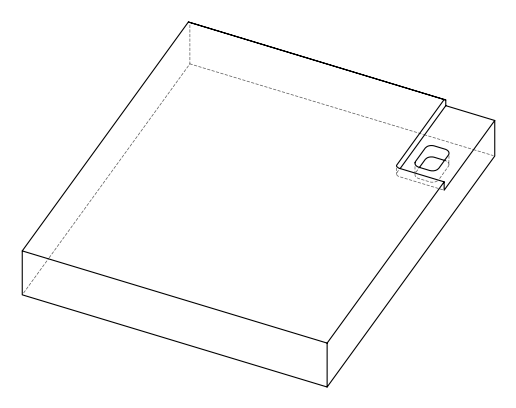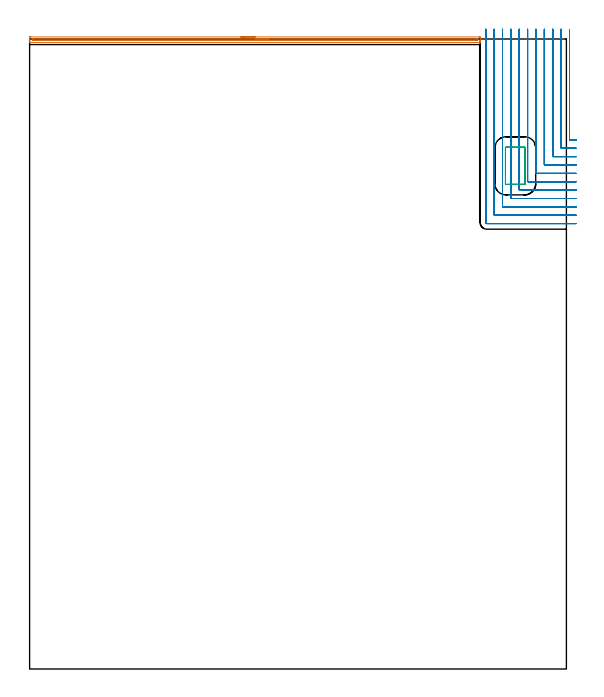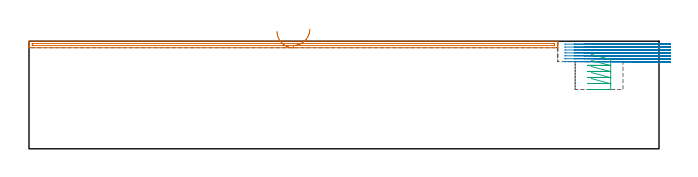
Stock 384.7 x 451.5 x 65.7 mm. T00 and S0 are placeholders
(PLAN: 3 operations, 2 tool changes, 30.9 min)
(1 AREA_MILL | FG_CHAMFER_SURFACE | UGT0205_001 | 5.33 min | 2605 mm3)
(2 MILL_CORNER_NOTCH_RECTANGULAR | CORNER_NOTCH_RECTANGULAR | UGT0201_007 | Follow Part, ap 2, ae 75% | 24.22 min | 105217 mm3)
(3 MILL_RECTANGULAR_POCKET | POCKET_RECTANGULAR_STRAIGHT | UGT0201_133 | Follow Part, ap 3.75, ae 75% | 1.35 min | 19744 mm3)
(TOOL UGT0205_001 | Chamfer Mill 20 x 3 x 45 deg. | D20 FL50 Z2)
(TOOL UGT0201_007 | End Mill 8 mm | D8 FL19 Z4)
(TOOL UGT0201_133 | Carbide End Mill 15.0 | D15 FL30 Z4)
(OP 1 AREA_MILL)
G17 G21 G94 G90
T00 M6
G54
G17 G0 G90 X151.45 Y453. S1061 M3
G43 Z75.7 H0
Z71.7
G94 G1 X151.488 Z70.828 F250.
X151.602 Z69.963
X151.791 Z69.112
X152.053 Z68.28
X152.387 Z67.474
X152.79 Z66.7
X153.258 Z65.964
X153.79 Z65.272
X154.379 Z64.629
X155.022 Z64.04
X155.714 Z63.508
X156.45 Z63.04
X157.224 Z62.637
X158.03 Z62.303
X158.862 Z62.041
X159.714 Z61.852
X160.578 Z61.738
X161.45 Z61.7
X322.28
X322.55 Y452.998
X322.89 Y452.993 Z61.702
X322.9 Y452.736 Z61.959
Y452.47 Z62.225
Y451.868 Z62.826
Y451.337 Z63.36
Y451. Z63.696
Y450.469 Z64.227
Y450.132 Z64.563
Y449.458 Z65.241
Y449.205 Z65.495
X322.898 Y449.101 Z65.591
X322.89 Y449.003 Z65.688
X322.727 Y449. Z65.7
X0.173
X0.01 Y449.003 Z65.688
X0.002 Y449.101 Z65.591
X0. Y449.205 Z65.495
Y449.458 Z65.241
Y450.132 Z64.563
Y451.337 Z63.36
Y451.868 Z62.826
Y452.471 Z62.225
X0.003 Y452.736 Z61.959
X0.01 Y452.994 Z61.702
X0.35 Y452.998 Z61.7
X0.62 Y453.
X161.45
Y451.586 Z63.114
X320.493 Y451.585 Z63.115
X320.785 Y451.584 Z63.116
X320.857 Y451.581 Z63.119
X320.887 Y451.579 Z63.121
X320.89 Y451.564 Z63.136
X320.897 Y451.475 Z63.225
X320.899 Y451. Z63.7
X320.898 Y450.606 Z64.094
X320.893 Y450.473 Z64.227
X320.89 Y450.429 Z64.271
X320.867 Y450.421 Z64.279
X320.794 Y450.419 Z64.281
X320.493 Y450.416 Z64.284
X320.202 Y450.415 Z64.285
X319.599 Y450.414 Z64.286
X2.407 Y450.415 Z64.285
X2.115 Y450.416 Z64.284
X2.043 Y450.419 Z64.281
X2.013 Y450.421 Z64.279
X2.01 Y450.436 Z64.264
X2.003 Y450.525 Z64.175
X2.001 Y451. Z63.7
X2.002 Y451.394 Z63.306
X2.007 Y451.527 Z63.173
X2.01 Y451.571 Z63.129
X2.033 Y451.579 Z63.121
X2.106 Y451.581 Z63.119
X2.407 Y451.584 Z63.116
X2.698 Y451.586 Z63.114
X3.301
X161.45
X162.322 Z63.152
X163.186 Z63.266
X164.038 Z63.455
X164.87 Z63.717
X165.676 Z64.051
X166.45 Z64.454
X167.186 Z64.923
X167.878 Z65.454
X168.521 Z66.043
X169.11 Z66.686
X169.642 Z67.378
X170.11 Z68.114
X170.513 Z68.888
X170.847 Z69.694
X171.109 Z70.526
X171.298 Z71.378
X171.412 Z72.243
X171.45 Z73.114
G0 Z75.7
M5
M2
(OP 2 MILL_CORNER_NOTCH_RECTANGULAR)
G17 G21 G94 G90
T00 M6
G54
G17 G0 G90 X386.9 Y457.841 S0 M3
G43 Z75.7 H0
Z63.914
G94 G1 Y454.841 F250.
Y379.595 F500.
G3 X387.295 Y379.2 R0.4
G1 X388.7
X391.7 F250.
G0 Z75.7
X380.9 Y458.5
Z63.914
G1 Y455.5
Y373.595 F500.
G3 X381.295 Y373.2 R0.4
G1 X388.7
X391.7 F250.
G0 Z75.7
X374.9 Y458.5
Z63.914
G1 Y455.5
Y367.595 F500.
G3 X375.295 Y367.2 R0.4
G1 X388.7
X391.7 F250.
G0 Z75.7
X368.9 Y458.5
Z63.914
G1 Y455.5
Y361.596 F500.
G3 X369.296 Y361.2 R0.4
G1 X388.7
X391.7 F250.
G0 Z75.7
X362.9 Y458.5
Z63.914
G1 Y455.5
Y355.596 F500.
G3 X363.296 Y355.2 R0.4
G1 X388.7
X391.7 F250.
G0 Z75.7
X356.9 Y458.5
Z63.914
G1 Y455.5
Y349.596 F500.
G3 X357.296 Y349.2 R0.4
G1 X388.7
X391.7 F250.
G0 Z75.7
X350.9 Y458.5
Z63.914
G1 Y455.5
Y343.596 F500.
G3 X351.296 Y343.2 R0.4
G1 X388.7
X391.7 F250.
G0 Z75.7
X344.9 Y458.5
Z63.914
G1 Y455.5
Y337.596 F500.
G3 X345.296 Y337.2 R0.4
G1 X388.7
X391.7 F250.
G0 Z75.7
X338.9 Y458.5
Z63.914
G1 Y455.5
Y331.597 F500.
G3 X339.297 Y331.2 R0.4
G1 X388.7
X391.7 F250.
G0 Z75.7
X332.9 Y458.5
Z63.914
G1 Y455.5
Y325.597 F500.
G3 X333.297 Y325.2 R0.4
G1 X388.7
X391.7 F250.
G0 Z75.7
X326.9 Y458.5
Z63.914
G1 Y455.5
Y320. F500.
G3 X327.7 Y319.2 R0.8
G1 X388.7
X391.7 F250.
G0 Z75.7
X386.9 Y457.841
Z62.129
G1 Y454.841
Y379.595 F500.
G3 X387.295 Y379.2 R0.4
G1 X388.7
X391.7 F250.
G0 Z75.7
X380.9 Y458.5
Z62.129
G1 Y455.5
Y373.595 F500.
G3 X381.295 Y373.2 R0.4
G1 X388.7
X391.7 F250.
G0 Z75.7
X374.9 Y458.5
Z62.129
G1 Y455.5
Y367.595 F500.
G3 X375.295 Y367.2 R0.4
G1 X388.7
X391.7 F250.
G0 Z75.7
X368.9 Y458.5
Z62.129
G1 Y455.5
Y361.596 F500.
G3 X369.296 Y361.2 R0.4
G1 X388.7
X391.7 F250.
G0 Z75.7
X362.9 Y458.5
Z62.129
G1 Y455.5
Y355.596 F500.
G3 X363.296 Y355.2 R0.4
G1 X388.7
X391.7 F250.
G0 Z75.7
X356.9 Y458.5
Z62.129
G1 Y455.5
Y349.596 F500.
G3 X357.296 Y349.2 R0.4
G1 X388.7
X391.7 F250.
G0 Z75.7
X350.9 Y458.5
Z62.129
G1 Y455.5
Y343.596 F500.
G3 X351.296 Y343.2 R0.4
G1 X388.7
X391.7 F250.
G0 Z75.7
X344.9 Y458.5
Z62.129
G1 Y455.5
Y337.596 F500.
G3 X345.296 Y337.2 R0.4
G1 X388.7
X391.7 F250.
G0 Z75.7
X338.9 Y458.5
Z62.129
G1 Y455.5
Y331.597 F500.
G3 X339.297 Y331.2 R0.4
G1 X388.7
X391.7 F250.
G0 Z75.7
X332.9 Y458.5
Z62.129
G1 Y455.5
Y325.597 F500.
G3 X333.297 Y325.2 R0.4
G1 X388.7
X391.7 F250.
G0 Z75.7
X326.9 Y458.5
Z62.129
G1 Y455.5
Y320. F500.
G3 X327.7 Y319.2 R0.8
G1 X388.7
X391.7 F250.
G0 Z75.7
X386.9 Y457.841
Z60.343
G1 Y454.841
Y379.595 F500.
G3 X387.295 Y379.2 R0.4
G1 X388.7
X391.7 F250.
G0 Z75.7
X380.9 Y458.5
Z60.343
G1 Y455.5
Y373.595 F500.
G3 X381.295 Y373.2 R0.4
G1 X388.7
X391.7 F250.
G0 Z75.7
X374.9 Y458.5
Z60.343
G1 Y455.5
Y367.595 F500.
G3 X375.295 Y367.2 R0.4
G1 X388.7
X391.7 F250.
G0 Z75.7
X368.9 Y458.5
Z60.343
G1 Y455.5
Y361.596 F500.
G3 X369.296 Y361.2 R0.4
G1 X388.7
X391.7 F250.
G0 Z75.7
X362.9 Y458.5
Z60.343
G1 Y455.5
Y355.596 F500.
G3 X363.296 Y355.2 R0.4
G1 X388.7
X391.7 F250.
G0 Z75.7
X356.9 Y458.5
Z60.343
G1 Y455.5
Y349.596 F500.
G3 X357.296 Y349.2 R0.4
G1 X388.7
X391.7 F250.
G0 Z75.7
X350.9 Y458.5
Z60.343
G1 Y455.5
Y343.596 F500.
G3 X351.296 Y343.2 R0.4
G1 X388.7
X391.7 F250.
G0 Z75.7
X344.9 Y458.5
Z60.343
G1 Y455.5
Y337.596 F500.
G3 X345.296 Y337.2 R0.4
G1 X388.7
X391.7 F250.
G0 Z75.7
X338.9 Y458.5
Z60.343
G1 Y455.5
Y331.597 F500.
G3 X339.297 Y331.2 R0.4
G1 X388.7
X391.7 F250.
G0 Z75.7
X332.9 Y458.5
Z60.343
G1 Y455.5
Y325.597 F500.
G3 X333.297 Y325.2 R0.4
G1 X388.7
X391.7 F250.
G0 Z75.7
X326.9 Y458.5
Z60.343
G1 Y455.5
Y320. F500.
G3 X327.7 Y319.2 R0.8
G1 X388.7
X391.7 F250.
G0 Z75.7
X386.9 Y457.841
Z58.557
G1 Y454.841
Y379.595 F500.
G3 X387.295 Y379.2 R0.4
G1 X388.7
X391.7 F250.
G0 Z75.7
X380.9 Y458.5
Z58.557
G1 Y455.5
Y373.595 F500.
G3 X381.295 Y373.2 R0.4
G1 X388.7
X391.7 F250.
G0 Z75.7
X374.9 Y458.5
Z58.557
G1 Y455.5
Y367.595 F500.
G3 X375.295 Y367.2 R0.4
G1 X388.7
X391.7 F250.
G0 Z75.7
X368.9 Y458.5
Z58.557
G1 Y455.5
Y361.596 F500.
G3 X369.296 Y361.2 R0.4
G1 X388.7
X391.7 F250.
G0 Z75.7
X362.9 Y458.5
Z58.557
G1 Y455.5
Y355.596 F500.
G3 X363.296 Y355.2 R0.4
G1 X388.7
X391.7 F250.
G0 Z75.7
X356.9 Y458.5
Z58.557
G1 Y455.5
Y349.596 F500.
G3 X357.296 Y349.2 R0.4
G1 X388.7
X391.7 F250.
G0 Z75.7
X350.9 Y458.5
Z58.557
G1 Y455.5
Y343.596 F500.
G3 X351.296 Y343.2 R0.4
G1 X388.7
X391.7 F250.
G0 Z75.7
X344.9 Y458.5
Z58.557
G1 Y455.5
Y337.596 F500.
G3 X345.296 Y337.2 R0.4
G1 X388.7
X391.7 F250.
G0 Z75.7
X338.9 Y458.5
Z58.557
G1 Y455.5
Y331.597 F500.
G3 X339.297 Y331.2 R0.4
G1 X388.7
X391.7 F250.
G0 Z75.7
X332.9 Y458.5
Z58.557
G1 Y455.5
Y325.597 F500.
G3 X333.297 Y325.2 R0.4
G1 X388.7
X391.7 F250.
G0 Z75.7
X326.9 Y458.5
Z58.557
G1 Y455.5
Y320. F500.
G3 X327.7 Y319.2 R0.8
G1 X388.7
X391.7 F250.
G0 Z75.7
X386.9 Y457.841
Z56.771
G1 Y454.841
Y379.595 F500.
G3 X387.295 Y379.2 R0.4
G1 X388.7
X391.7 F250.
G0 Z75.7
X380.9 Y458.5
Z56.771
G1 Y455.5
Y373.595 F500.
G3 X381.295 Y373.2 R0.4
G1 X388.7
X391.7 F250.
G0 Z75.7
X374.9 Y458.5
Z56.771
G1 Y455.5
Y367.595 F500.
G3 X375.295 Y367.2 R0.4
G1 X388.7
X391.7 F250.
G0 Z75.7
X368.9 Y458.5
Z56.771
G1 Y455.5
Y361.596 F500.
G3 X369.296 Y361.2 R0.4
G1 X388.7
X391.7 F250.
G0 Z75.7
X362.9 Y458.5
Z56.771
G1 Y455.5
Y355.596 F500.
G3 X363.296 Y355.2 R0.4
G1 X388.7
X391.7 F250.
G0 Z75.7
X356.9 Y458.5
Z56.771
G1 Y455.5
Y349.596 F500.
G3 X357.296 Y349.2 R0.4
G1 X388.7
X391.7 F250.
G0 Z75.7
X350.9 Y458.5
Z56.771
G1 Y455.5
Y343.596 F500.
G3 X351.296 Y343.2 R0.4
G1 X388.7
X391.7 F250.
G0 Z75.7
X344.9 Y458.5
Z56.771
G1 Y455.5
Y337.596 F500.
G3 X345.296 Y337.2 R0.4
G1 X388.7
X391.7 F250.
G0 Z75.7
X338.9 Y458.5
Z56.771
G1 Y455.5
Y331.597 F500.
G3 X339.297 Y331.2 R0.4
G1 X388.7
X391.7 F250.
G0 Z75.7
X332.9 Y458.5
Z56.771
G1 Y455.5
Y325.597 F500.
G3 X333.297 Y325.2 R0.4
G1 X388.7
X391.7 F250.
G0 Z75.7
X326.9 Y458.5
Z56.771
G1 Y455.5
Y320. F500.
G3 X327.7 Y319.2 R0.8
G1 X388.7
X391.7 F250.
G0 Z75.7
X386.9 Y457.841
Z54.986
G1 Y454.841
Y379.595 F500.
G3 X387.295 Y379.2 R0.4
G1 X388.7
X391.7 F250.
G0 Z75.7
X380.9 Y458.5
Z54.986
G1 Y455.5
Y373.595 F500.
G3 X381.295 Y373.2 R0.4
G1 X388.7
X391.7 F250.
G0 Z75.7
X374.9 Y458.5
Z54.986
G1 Y455.5
Y367.595 F500.
G3 X375.295 Y367.2 R0.4
G1 X388.7
X391.7 F250.
G0 Z75.7
X368.9 Y458.5
Z54.986
G1 Y455.5
Y361.596 F500.
G3 X369.296 Y361.2 R0.4
G1 X388.7
X391.7 F250.
G0 Z75.7
X362.9 Y458.5
Z54.986
G1 Y455.5
Y355.596 F500.
G3 X363.296 Y355.2 R0.4
G1 X388.7
X391.7 F250.
G0 Z75.7
X356.9 Y458.5
Z54.986
G1 Y455.5
Y349.596 F500.
G3 X357.296 Y349.2 R0.4
G1 X388.7
X391.7 F250.
G0 Z75.7
X350.9 Y458.5
Z54.986
G1 Y455.5
Y343.596 F500.
G3 X351.296 Y343.2 R0.4
G1 X388.7
X391.7 F250.
G0 Z75.7
X344.9 Y458.5
Z54.986
G1 Y455.5
Y337.596 F500.
G3 X345.296 Y337.2 R0.4
G1 X388.7
X391.7 F250.
G0 Z75.7
X338.9 Y458.5
Z54.986
G1 Y455.5
Y331.597 F500.
G3 X339.297 Y331.2 R0.4
G1 X388.7
X391.7 F250.
G0 Z75.7
X332.9 Y458.5
Z54.986
G1 Y455.5
Y325.597 F500.
G3 X333.297 Y325.2 R0.4
G1 X388.7
X391.7 F250.
G0 Z75.7
X326.9 Y458.5
Z54.986
G1 Y455.5
Y320. F500.
G3 X327.7 Y319.2 R0.8
G1 X388.7
X391.7 F250.
G0 Z75.7
X386.9 Y457.841
Z53.2
G1 Y454.841
Y379.595 F500.
G3 X387.295 Y379.2 R0.4
G1 X388.7
X391.7 F250.
G0 Z75.7
X380.9 Y458.5
Z53.2
G1 Y455.5
Y373.595 F500.
G3 X381.295 Y373.2 R0.4
G1 X388.7
X391.7 F250.
G0 Z75.7
X374.9 Y458.5
Z53.2
G1 Y455.5
Y367.595 F500.
G3 X375.295 Y367.2 R0.4
G1 X388.7
X391.7 F250.
G0 Z75.7
X368.9 Y458.5
Z53.2
G1 Y455.5
Y361.596 F500.
G3 X369.296 Y361.2 R0.4
G1 X388.7
X391.7 F250.
G0 Z75.7
X362.9 Y458.5
Z53.2
G1 Y455.5
Y355.596 F500.
G3 X363.296 Y355.2 R0.4
G1 X388.7
X391.7 F250.
G0 Z75.7
X356.9 Y458.5
Z53.2
G1 Y455.5
Y349.596 F500.
G3 X357.296 Y349.2 R0.4
G1 X388.7
X391.7 F250.
G0 Z75.7
X350.9 Y458.5
Z53.2
G1 Y455.5
Y343.596 F500.
G3 X351.296 Y343.2 R0.4
G1 X388.7
X391.7 F250.
G0 Z75.7
X344.9 Y458.5
Z53.2
G1 Y455.5
Y337.596 F500.
G3 X345.296 Y337.2 R0.4
G1 X388.7
X391.7 F250.
G0 Z75.7
X338.9 Y458.5
Z53.2
G1 Y455.5
Y331.597 F500.
G3 X339.297 Y331.2 R0.4
G1 X388.7
X391.7 F250.
G0 Z75.7
X332.9 Y458.5
Z53.2
G1 Y455.5
Y325.597 F500.
G3 X333.297 Y325.2 R0.4
G1 X388.7
X391.7 F250.
G0 Z75.7
X326.9 Y458.5
Z53.2
G1 Y455.5
Y320. F500.
G3 X327.7 Y319.2 R0.8
G1 X388.7
X391.7 F250.
G0 Z75.7
M5
M2
(OP 3 MILL_RECTANGULAR_POCKET)
G17 G21 G94 G90
T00 M6
G54
G17 G0 G90 X343.374 Y347.3 S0 M3
G43 Z75.7 H0
Z57.637
G94 G1 X354.8 Z54.576 F250.
X354.863 Z54.559
X355.021 Y347.36 Z54.514
X355.14 Y347.479 Z54.469
X355.2 Y347.637 Z54.423
Y347.7 Z54.406
Y360.6 Z50.95
Y373.5 F500.
G3 X354.8 Y373.9 R0.4
G1 X341.4
G3 X341. Y373.5 R0.4
G1 Y347.7
G3 X341.4 Y347.3 R0.4
G1 X354.8
G3 X355.2 Y347.7 R0.4
G1 Y360.6
Y361.6
G0 X343.374 Y347.3 Z53.95
G1 X354.8 Z50.888 F250.
X354.863 Z50.871
X355.021 Y347.36 Z50.826
X355.14 Y347.479 Z50.781
X355.2 Y347.637 Z50.736
Y347.7 Z50.719
Y360.6 Z47.262
Y373.5 F500.
G3 X354.8 Y373.9 R0.4
G1 X341.4
G3 X341. Y373.5 R0.4
G1 Y347.7
G3 X341.4 Y347.3 R0.4
G1 X354.8
G3 X355.2 Y347.7 R0.4
G1 Y360.6
Y361.6
G0 X343.374 Y347.3 Z50.262
G1 X354.8 Z47.201 F250.
X354.863 Z47.184
X355.021 Y347.36 Z47.139
X355.14 Y347.479 Z47.094
X355.2 Y347.637 Z47.049
Y347.7 Z47.032
Y360.6 Z43.575
Y373.5 F500.
G3 X354.8 Y373.9 R0.4
G1 X341.4
G3 X341. Y373.5 R0.4
G1 Y347.7
G3 X341.4 Y347.3 R0.4
G1 X354.8
G3 X355.2 Y347.7 R0.4
G1 Y360.6
Y361.6
G0 X343.374 Y347.3 Z46.575
G1 X354.8 Z43.513 F250.
X354.863 Z43.496
X355.021 Y347.36 Z43.451
X355.14 Y347.479 Z43.406
X355.2 Y347.637 Z43.361
Y347.7 Z43.344
Y360.6 Z39.887
Y373.5 F500.
G3 X354.8 Y373.9 R0.4
G1 X341.4
G3 X341. Y373.5 R0.4
G1 Y347.7
G3 X341.4 Y347.3 R0.4
G1 X354.8
G3 X355.2 Y347.7 R0.4
G1 Y360.6
Y361.6
G0 X343.374 Y347.3 Z42.887
G1 X354.8 Z39.826 F250.
X354.863 Z39.809
X355.021 Y347.36 Z39.764
X355.14 Y347.479 Z39.719
X355.2 Y347.637 Z39.674
Y347.7 Z39.657
Y360.6 Z36.2
Y373.5 F500.
G3 X354.8 Y373.9 R0.4
G1 X341.4
G3 X341. Y373.5 R0.4
G1 Y347.7
G3 X341.4 Y347.3 R0.4
G1 X354.8
G3 X355.2 Y347.7 R0.4
G1 Y360.6
Y361.6
G0 Z75.7
M5
M2
